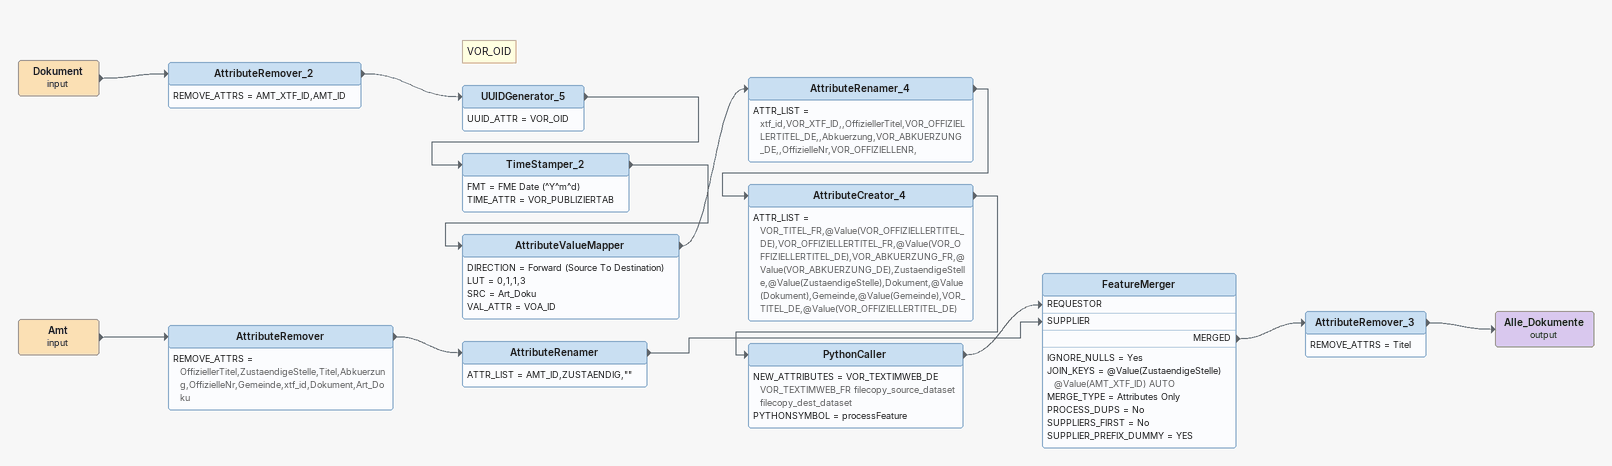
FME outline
Dokument (input)
    -> AttributeRemover_2
AttributeRemover_2
    REMOVE_ATTRS = AMT_XTF_ID,AMT_ID
    -> UUIDGenerator_5
Note: VOR_OID
UUIDGenerator_5
    UUID_ATTR = VOR_OID
    -> TimeStamper_2
TimeStamper_2
    FMT = FME Date (^Y^m^d)
    TIME_ATTR = VOR_PUBLIZIERTAB
    -> AttributeValueMapper
AttributeValueMapper
    DIRECTION = Forward (Source To Destination)
    LUT = 0,1,1,3
    SRC = Art_Doku
    VAL_ATTR = VOA_ID
    -> AttributeRenamer_4
AttributeRenamer_4
    ATTR_LIST = xtf_id,VOR_XTF_ID,,OffiziellerTitel,VOR_OFFIZIELLERTITEL_DE,,Abkuerzung,VOR_ABKUERZUNG_DE,,OffizielleNr,VOR_OFFIZIELLENR,
    -> AttributeCreator_4
AttributeCreator_4
    ATTR_LIST = VOR_TITEL_FR,@Value(VOR_OFFIZIELLERTITEL_DE),VOR_OFFIZIELLERTITEL_FR,@Value(VOR_OFFIZIELLERTITEL_DE),VOR_ABKUERZUNG_FR,@Value(VOR_ABKUERZUNG_DE),ZustaendigeStelle,@Value(ZustaendigeStelle),Dokument,@Value(Dokument),Gemeinde,@Value(Gemeinde),VOR_TITEL_DE,@Value(VOR_OFFIZIELLERTITEL_DE)
    -> PythonCaller
PythonCaller
    NEW_ATTRIBUTES = VOR_TEXTIMWEB_DE VOR_TEXTIMWEB_FR filecopy_source_dataset filecopy_dest_dataset
    PYTHONSYMBOL = processFeature
    -> FeatureMerger [REQUESTOR]
Amt (input)
    -> AttributeRemover
AttributeRemover
    REMOVE_ATTRS = OffiziellerTitel,ZustaendigeStelle,Titel,Abkuerzung,OffizielleNr,Gemeinde,xtf_id,Dokument,Art_Doku
    -> AttributeRenamer
AttributeRenamer
    ATTR_LIST = AMT_ID,ZUSTAENDIG,""
    -> FeatureMerger [SUPPLIER]
FeatureMerger
    IGNORE_NULLS = Yes
    JOIN_KEYS = @Value(ZustaendigeStelle) @Value(AMT_XTF_ID) AUTO
    MERGE_TYPE = Attributes Only
    PROCESS_DUPS = No
    SUPPLIERS_FIRST = No
    SUPPLIER_PREFIX_DUMMY = YES
    MERGED -> AttributeRemover_3
AttributeRemover_3
    REMOVE_ATTRS = Titel
    -> Alle_Dokumente (output)
Alle_Dokumente (output)
